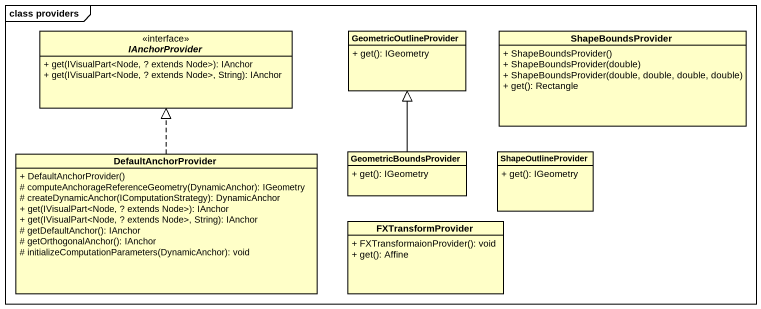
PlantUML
@startuml
mainframe class providers
hide circle
hide empty members
skinparam classAttributeIconSize 0
interface IAnchorProvider <<interface>> #FFFFC8 {
  + get(IVisualPart<Node, ? extends Node>): IAnchor
  + get(IVisualPart<Node, ? extends Node>, String): IAnchor
}
class GeometricOutlineProvider #FFFFC8 {
  + get(): IGeometry
}
class ShapeBoundsProvider #FFFFC8 {
  + ShapeBoundsProvider()
  + ShapeBoundsProvider(double)
  + ShapeBoundsProvider(double, double, double, double)
  + get(): Rectangle
}
class DefaultAnchorProvider #FFFFC8 {
  + DefaultAnchorProvider()
  # computeAnchorageReferenceGeometry(DynamicAnchor): IGeometry
  # createDynamicAnchor(IComputationStrategy): DynamicAnchor
  + get(IVisualPart<Node, ? extends Node>): IAnchor
  + get(IVisualPart<Node, ? extends Node>, String): IAnchor
  # getDefaultAnchor(): IAnchor
  # getOrthogonalAnchor(): IAnchor
  # initializeComputationParameters(DynamicAnchor): void
}
class GeometricBoundsProvider #FFFFC8 {
  + get(): IGeometry
}
class ShapeOutlineProvider #FFFFC8 {
  + get(): IGeometry
}
class FXTransformProvider #FFFFC8 {
  + FXTransformaionProvider(): void
  + get(): Affine
}
DefaultAnchorProvider .up.|> IAnchorProvider
GeometricBoundsProvider -up-|> GeometricOutlineProvider
@enduml
